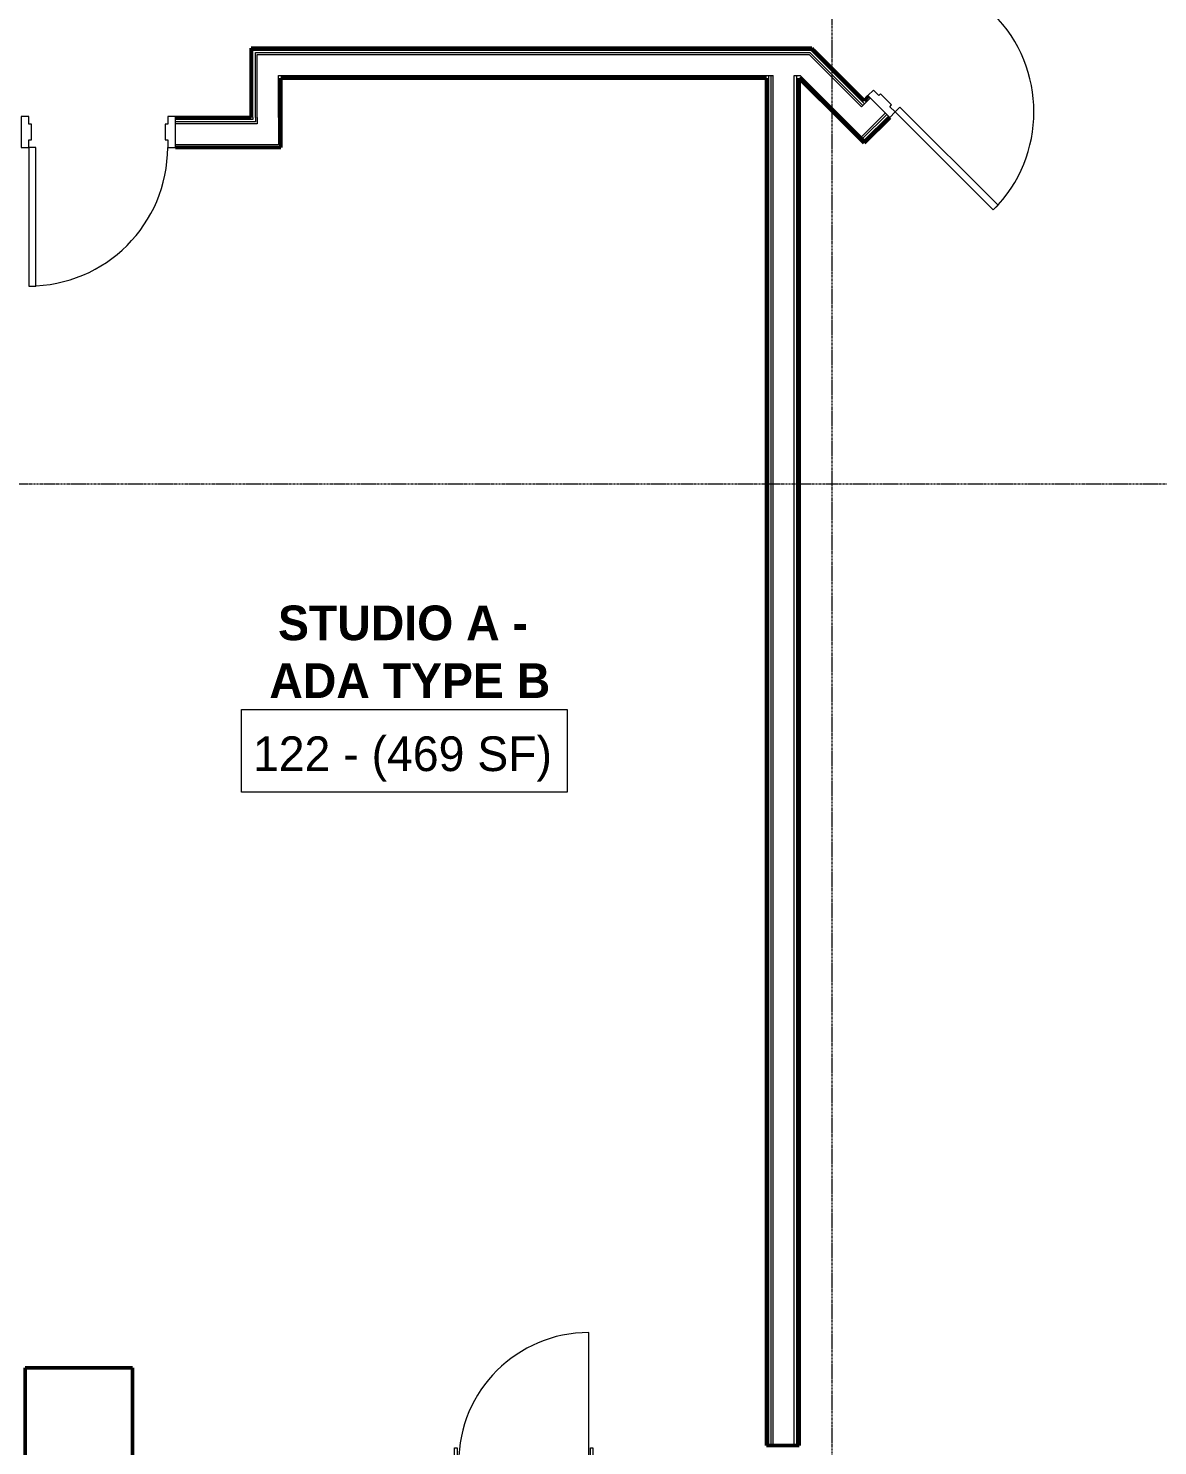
# Model space of a CAD drawing. Header units: inches. Extents: x -4235 to -464, y 9706 to 12463.
# Drawn here: x -2708.9 to -2415.8, y 11285.5 to 11653.5 of the extents above; entities that cross this region are included whole.
import ezdxf

# ---------------------------------------------------------------- set-up
doc = ezdxf.new("R2010")
doc.units = ezdxf.units.IN
doc.header["$MEASUREMENT"] = 0
doc.linetypes.add('Grid Line 1_2_', pattern=[0.875, 0.5, -0.125, 0.125, -0.125])
for name, color, linetype, lineweight in [('0-1', 7, 'Continuous', 5), ('0-3', 250, 'Continuous', 9), ('A-AREA-IDEN', 2, 'Continuous', 9), ('A-DOOR-1', 250, 'Continuous', 9), ('A-DOOR-2', 130, 'Continuous', 20), ('A-DOOR-3', 31, 'Continuous', 9), ('A-DOOR-5', 31, 'Continuous', 20), ('A-DOOR-FRAM', 31, 'Continuous', 20), ('A-DOOR-FRAM-1', 130, 'Continuous', 20), ('A-DOOR-FRAM-2', 31, 'Continuous', 9), ('A-DOOR-GLAZ', 31, 'Continuous', 9), ('A-GENM', 5, 'Continuous', 9), ('A-GENM-3', 5, 'Continuous', 50), ('A-WALL-3', 50, 'Continuous', 13), ('I-WALL-1', 7, 'Continuous', 50), ('S-GRID-1', 1, 'Grid Line 1_2_', 9)]:
    doc.layers.add(name, color=color, linetype=linetype, lineweight=lineweight)
doc.styles.add('Century Gothic', font='ufonts.com_century-gothic.ttf', dxfattribs={"height": 9})
doc.styles.add('Century Gothic_B', font='GOTHICB.TTF', dxfattribs={"height": 9})

# ---------------------------------------------------------------- blocks, each defined once
blk = doc.blocks.new('HOLLOW METAL - UNIT DOOR-2191978-BACKGROUND - 1ST FLOOR')
at = {"layer": 'A-DOOR-1'}
blk.add_arc((18, 4.125), 36, 90, 180, dxfattribs=at)
at = {"layer": 'A-DOOR-2'}
for p, q in [((18, 40.125), (16.25, 40.125)), ((16.25, 40.125), (16.25, 4.125)), ((18, 4.125), (18, 40.125)), ((16.25, 4.125), (18, 4.125))]:
    blk.add_line(p, q, dxfattribs=at)
at = {"layer": 'A-DOOR-FRAM-1'}
for p, q in [((-18, 4.125), (-20, 4.125)), ((-20, 4.125), (-20, -3.875)), ((-18, 2.1875), (-18, 4.125)), ((18, 4.125), (18, 2.1875)), ((20, 4.125), (18, 4.125)), ((20, -3.875), (20, 4.125)), ((-17.375, 2.1875), (-18, 2.1875)), ((-17.375, -1.9375), (-17.375, 2.1875)), ((18, 2.1875), (17.375, 2.1875)), ((17.375, 2.1875), (17.375, -1.9375)), ((-18, -3.875), (-18, -1.9375)), ((-18, -1.9375), (-17.375, -1.9375)), ((17.375, -1.9375), (18, -1.9375)), ((18, -1.9375), (18, -3.875)), ((-20, -3.875), (-18, -3.875)), ((18, -3.875), (20, -3.875))]:
    blk.add_line(p, q, dxfattribs=at)
blk = doc.blocks.new('CTR - 1st Phase - Common Walls_rvt-1-BACKGROUND - 1ST FLOOR')
at = {"layer": 'A-WALL-3'}
for p, q in [((-2650.6, 11647.86), (-2649.97, 11647.86)), ((-2650.6, 11630.36), (-2650.6, 11647.86)), ((-2649.97, 11647.86), (-2643.35, 11647.86)), ((-2643.35, 11647.86), (-2505.83, 11647.86)), ((-2505.83, 11647.86), (-2505.2, 11647.24)), ((-2649.97, 11647.24), (-2649.47, 11647.24)), ((-2649.97, 11630.36), (-2649.97, 11647.24)), ((-2649.47, 11647.24), (-2643.35, 11647.24)), ((-2649.47, 11646.74), (-2643.97, 11646.74)), ((-2649.47, 11630.36), (-2649.47, 11646.74)), ((-2643.97, 11646.74), (-2643.35, 11646.74)), ((-2643.35, 11647.24), (-2506.09, 11647.24)), ((-2643.35, 11646.74), (-2506.29, 11646.74)), ((-2506.29, 11646.74), (-2500.79, 11641.24)), ((-2506.09, 11647.24), (-2505.59, 11646.74)), ((-2505.59, 11646.74), (-2499.46, 11640.61)), ((-2505.2, 11647.24), (-2498.58, 11640.61)), ((-2643.97, 11641.24), (-2643.35, 11641.24)), ((-2643.97, 11630.36), (-2643.97, 11641.24)), ((-2643.35, 11641.24), (-2516.75, 11641.24)), ((-2516.75, 11641.24), (-2516.12, 11641.24)), ((-2516.75, 11640.61), (-2516.75, 11641.24)), ((-2516.75, 11641.24), (-2516.12, 11641.24)), ((-2516.75, 11285.54), (-2516.75, 11640.61)), ((-2516.12, 11641.24), (-2515.62, 11641.24)), ((-2516.12, 11640.61), (-2516.12, 11641.24)), ((-2516.12, 11641.24), (-2515.62, 11641.24)), ((-2516.12, 11285.54), (-2516.12, 11640.61)), ((-2515.62, 11640.61), (-2515.62, 11641.24)), ((-2515.62, 11285.54), (-2515.62, 11640.61)), ((-2510.12, 11641.24), (-2509.5, 11641.24)), ((-2510.12, 11640.61), (-2510.12, 11641.24)), ((-2510.12, 11641.24), (-2509.5, 11641.24)), ((-2510.12, 11285.54), (-2510.12, 11640.61)), ((-2509.5, 11640.61), (-2509.5, 11641.24)), ((-2509.5, 11641.24), (-2508.57, 11641.24)), ((-2509.5, 11285.54), (-2509.5, 11640.61)), ((-2508.57, 11641.24), (-2507.95, 11640.61)), ((-2507.95, 11640.61), (-2497.02, 11629.69)), ((-2500.79, 11641.24), (-2500.17, 11640.61)), ((-2500.17, 11640.61), (-2493.13, 11633.58)), ((-2499.46, 11640.61), (-2492.78, 11633.93)), ((-2498.58, 11640.61), (-2492.34, 11634.38)), ((-2492.69, 11633.14), (-2493.13, 11633.58)), ((-2492.34, 11633.49), (-2492.78, 11633.93)), ((-2492.34, 11633.49), (-2492.69, 11633.14)), ((-2492.34, 11633.49), (-2492.69, 11633.14)), ((-2491.9, 11633.93), (-2492.34, 11634.38)), ((-2491.9, 11633.93), (-2492.34, 11633.49)), ((-2491.9, 11633.93), (-2492.34, 11633.49)), ((-2490.39, 11635.44), (-2491.9, 11633.93)), ((-2650.6, 11629.86), (-2670.72, 11629.86)), ((-2650.6, 11630.36), (-2650.6, 11629.86)), ((-2649.97, 11630.36), (-2649.97, 11629.86)), ((-2649.97, 11629.86), (-2649.97, 11629.24)), ((-2649.47, 11630.36), (-2649.47, 11629.24)), ((-2643.97, 11630.36), (-2643.97, 11628.74)), ((-2496.58, 11629.25), (-2497.02, 11629.69)), ((-2492.69, 11625.36), (-2496.58, 11629.25)), ((-2486.5, 11631.55), (-2492.69, 11625.36)), ((-2486.15, 11631.19), (-2492.34, 11625.01)), ((-2485.71, 11630.75), (-2491.9, 11624.56)), ((-2649.97, 11629.24), (-2670.72, 11629.24)), ((-2649.47, 11628.74), (-2670.72, 11628.74)), ((-2649.47, 11629.24), (-2649.47, 11628.74)), ((-2643.97, 11628.74), (-2643.97, 11623.24)), ((-2643.97, 11623.24), (-2670.72, 11623.24)), ((-2492.34, 11625.01), (-2492.69, 11625.36)), ((-2491.9, 11624.56), (-2492.34, 11625.01))]:
    blk.add_line(p, q, dxfattribs=at)
at = {"layer": 'I-WALL-1'}
for p, q in [((-2651.1, 11648.36), (-2651.1, 11630.36)), ((-2650.6, 11648.36), (-2651.1, 11648.36)), ((-2643.35, 11648.36), (-2650.6, 11648.36)), ((-2505.62, 11648.36), (-2643.35, 11648.36)), ((-2505.12, 11647.86), (-2505.62, 11648.36)), ((-2497.87, 11640.61), (-2505.12, 11647.86)), ((-2643.35, 11640.61), (-2517.37, 11640.61)), ((-2643.35, 11630.36), (-2643.35, 11640.61)), ((-2517.37, 11640.61), (-2517.37, 11285.54)), ((-2508.87, 11285.54), (-2508.87, 11640.61)), ((-2508.87, 11640.61), (-2508.83, 11640.61)), ((-2508.83, 11640.61), (-2497.46, 11629.25)), ((-2491.98, 11634.73), (-2497.87, 11640.61)), ((-2490.84, 11635.88), (-2491.98, 11634.73)), ((-2651.1, 11630.36), (-2670.72, 11630.36)), ((-2643.35, 11623.24), (-2643.35, 11630.36)), ((-2497.46, 11629.25), (-2492.34, 11624.12)), ((-2491.98, 11623.77), (-2485.36, 11630.4)), ((-2670.72, 11622.61), (-2643.35, 11622.61)), ((-2643.35, 11622.61), (-2643.35, 11623.24)), ((-2492.34, 11624.12), (-2491.98, 11623.77)), ((-2517.37, 11285.54), (-2508.87, 11285.54))]:
    blk.add_line(p, q, dxfattribs=at)
at = {"layer": '0-3'}
for p, rotation in [((-2474.13, 11647.46), 225.0000000000052), ((-2690.72, 11626.74), 180)]:
    blk.add_blockref('HOLLOW METAL - UNIT DOOR-2191978-BACKGROUND - 1ST FLOOR', p, dxfattribs=dict(at, rotation=rotation))
blk = doc.blocks.new('Door-Inswing-Andersen-400_Series-Single - 3_ 0-1_8_ x 7_ 11 1_2_ - 1ST FLOOR-2896445-BACKGROUND - 1ST FLOOR')
at = {"layer": 'A-DOOR-3'}
blk.add_line((16.87, 0.53), (16.87, 34.28), dxfattribs=at)
blk.add_arc((16.87, 0.53), 33.75, 90, 180, dxfattribs=at)
at = {"layer": 'A-DOOR-5'}
for p, q in [((-16.87, -0.53), (-16.87, 0.53)), ((-16.87, 0.53), (-12.44, 0.53)), ((-13.19, 0.53), (-13.19, -0.78)), ((-13.19, 0.53), (-13.19, 0.47)), ((-13.19, 0.47), (-12.67, 0.47)), ((-12.67, 0.47), (-12.47, 0.22)), ((-12.47, 0.22), (-12.44, 0.03)), ((12.44, 0.53), (-12.44, 0.53)), ((-12.44, 0.03), (-12.44, -0.03)), ((16.87, 0.53), (12.44, 0.53)), ((12.47, 0.22), (12.44, 0.03)), ((12.44, 0.03), (12.44, -0.03)), ((12.67, 0.47), (12.47, 0.22)), ((13.19, 0.47), (12.67, 0.47)), ((13.19, 0.53), (13.19, -0.78)), ((13.19, 0.53), (13.19, 0.47)), ((16.87, -0.53), (16.87, 0.53)), ((-16.26, -0.54), (-16.87, -0.53)), ((-16.26, -1.19), (-16.26, -0.54)), ((-16.26, -1.19), (-12.44, -1.19)), ((-12.44, -0.03), (-13.19, -0.03)), ((-13.19, -0.78), (-12.44, -0.78)), ((-12.44, -0.87), (-12.47, -1.19)), ((-12.44, -0.78), (-12.44, -0.87)), ((12.44, -1.19), (-12.44, -1.19)), ((12.44, -0.03), (13.19, -0.03)), ((12.44, -0.78), (12.44, -0.87)), ((13.19, -0.78), (12.44, -0.78)), ((12.44, -0.87), (12.47, -1.19)), ((16.26, -1.19), (12.44, -1.19)), ((16.26, -0.54), (16.87, -0.53)), ((16.26, -1.19), (16.26, -0.54))]:
    blk.add_line(p, q, dxfattribs=at)
at = {"layer": 'A-DOOR-FRAM'}
for p, q in [((-18.06, -4.88), (-18.06, 1)), ((-17.69, 1), (-18.06, 1)), ((-18.06, 1), (-17.03, 1)), ((-18.06, 1), (-17.94, 1)), ((-17.31, 1), (17.31, 1)), ((-17.03, 1), (-17.03, -0.78)), ((17.03, 1), (17.03, -0.78)), ((18.06, 1), (17.03, 1)), ((17.94, 1), (18.06, 1)), ((18.06, -4.88), (18.06, 1)), ((-19.69, -3.56), (-18.06, -3.56)), ((-17.03, -0.78), (-16.45, -0.78)), ((-16.69, -3.51), (-17.03, -3.75)), ((-16, -2.36), (-16.69, -2.51)), ((-16.69, -2.51), (-16.69, -3.51)), ((-16.45, -0.78), (-16.45, -1.22)), ((-16.45, -1.22), (-16, -1.22)), ((-16, -1.22), (-16, -2.36)), ((16.45, -1.22), (16, -1.22)), ((16, -1.22), (16, -2.36)), ((16, -2.36), (16.69, -2.51)), ((16.45, -0.78), (16.45, -1.22)), ((17.03, -0.78), (16.45, -0.78)), ((16.69, -2.51), (16.69, -3.51)), ((16.69, -3.51), (17.03, -3.75)), ((19.69, -3.56), (18.06, -3.56)), ((-18.06, -5.22), (-18.06, -4.31)), ((-18.06, -4.88), (-17.03, -4.88)), ((18.06, -5.22), (-18.06, -5.22)), ((-17.03, -3.75), (-17.03, -4.88)), ((17.03, -3.75), (17.03, -4.88)), ((18.06, -4.88), (17.03, -4.88)), ((18.06, -4.31), (18.06, -5.22))]:
    blk.add_line(p, q, dxfattribs=at)
at = {"layer": 'A-DOOR-FRAM-2'}
for p, q in [((-17.94, 4.31), (-17.31, 4.31)), ((-17.94, 1), (-17.94, 4.31)), ((-17.31, 4.31), (-17.31, 1)), ((17.31, 4.31), (17.94, 4.31)), ((17.31, 1), (17.31, 4.31)), ((17.94, 4.31), (17.94, 1)), ((-17.31, 1), (-17.94, 1)), ((17.94, 1), (17.31, 1))]:
    blk.add_line(p, q, dxfattribs=at)
at = {"layer": 'A-DOOR-GLAZ'}
for p, q in [((-13.19, -0.19), (-12.44, -0.19)), ((-12.44, -0.63), (-13.19, -0.63)), ((-12.98, -0.63), (-12.98, -0.19)), ((12.44, -0.03), (-12.44, -0.03)), ((12.44, -0.19), (-12.44, -0.19)), ((12.44, -0.63), (-12.44, -0.63)), ((12.44, -0.78), (-12.44, -0.78)), ((13.19, -0.19), (12.44, -0.19)), ((12.44, -0.63), (13.19, -0.63)), ((12.98, -0.63), (12.98, -0.19))]:
    blk.add_line(p, q, dxfattribs=at)
blk = doc.blocks.new('V-Series_EWC4_SPVU_RFA_2015 - 1ST FLOOR-2484708-BACKGROUND - 1ST FLOOR')
at = {"layer": 'A-GENM-3'}
for p, q in [((-3131.77, 12090.69), (-3132.33, 12090.69)), ((-3132.33, 12090.69), (-3132.33, 12089.69)), ((-3132.33, 12089.69), (-3131.77, 12089.69)), ((-3103.89, 12090.69), (-3131.77, 12090.69)), ((-3131.77, 12090.69), (-3131.77, 12089.69)), ((-3131.77, 12089.69), (-3131.77, 12090.69)), ((-3131.77, 12089.69), (-3103.89, 12089.69)), ((-3131.77, 12089.69), (-3131.77, 12060.25)), ((-3131.33, 12089.69), (-3131.77, 12089.69)), ((-3131.33, 12088.69), (-3131.33, 12089.69)), ((-3128.03, 12089.69), (-3128.53, 12089.69)), ((-3128.53, 12089.69), (-3128.53, 12088.69)), ((-3128.03, 12088.69), (-3128.03, 12089.69)), ((-3124.55, 12089.69), (-3125.05, 12089.69)), ((-3125.05, 12089.69), (-3125.05, 12088.69)), ((-3124.55, 12088.69), (-3124.55, 12089.69)), ((-3121.07, 12089.69), (-3121.57, 12089.69)), ((-3121.57, 12089.69), (-3121.57, 12088.69)), ((-3121.07, 12088.69), (-3121.07, 12089.69)), ((-3117.58, 12089.69), (-3118.08, 12089.69)), ((-3118.08, 12089.69), (-3118.08, 12088.69)), ((-3117.58, 12088.69), (-3117.58, 12089.69)), ((-3114.1, 12089.69), (-3114.6, 12089.69)), ((-3114.6, 12089.69), (-3114.6, 12088.69)), ((-3114.1, 12088.69), (-3114.1, 12089.69)), ((-3110.61, 12089.69), (-3111.11, 12089.69)), ((-3111.11, 12089.69), (-3111.11, 12088.69)), ((-3110.61, 12088.69), (-3110.61, 12089.69)), ((-3107.13, 12089.69), (-3107.63, 12089.69)), ((-3107.63, 12089.69), (-3107.63, 12088.69)), ((-3107.13, 12088.69), (-3107.13, 12089.69)), ((-3103.89, 12089.69), (-3104.33, 12089.69)), ((-3104.33, 12089.69), (-3104.33, 12088.69)), ((-3103.89, 12089.69), (-3103.89, 12090.69)), ((-3103.33, 12090.69), (-3103.89, 12090.69)), ((-3103.89, 12090.69), (-3103.89, 12089.69)), ((-3103.89, 12089.69), (-3103.33, 12089.69)), ((-3103.89, 12060.25), (-3103.89, 12089.69)), ((-3103.33, 12089.69), (-3103.33, 12090.69)), ((-3128.53, 12088.69), (-3131.33, 12088.69)), ((-3125.05, 12088.69), (-3128.03, 12088.69)), ((-3121.57, 12088.69), (-3124.55, 12088.69)), ((-3118.08, 12088.69), (-3121.07, 12088.69)), ((-3114.6, 12088.69), (-3117.58, 12088.69)), ((-3111.11, 12088.69), (-3114.1, 12088.69)), ((-3107.63, 12088.69), (-3110.61, 12088.69)), ((-3104.33, 12088.69), (-3107.13, 12088.69)), ((-3131.77, 12060.25), (-3103.89, 12060.25))]:
    blk.add_line(p, q, dxfattribs=at)

msp = doc.modelspace()

# ---------------------------------------------------------------- linework, layer by layer
at = {"layer": 'A-AREA-IDEN', "flags": 128}
msp.add_lwpolyline([(-2653.59, 11476.67), (-2569.09, 11476.67), (-2569.09, 11455.18), (-2653.59, 11455.18)], close=True, dxfattribs=at)
at = {"layer": 'S-GRID-1'}
for p, q in [((-2500.32, 9836.18), (-2500.32, 12413.74)), ((-464.45, 11535.19), (-4185.7, 11535.19))]:
    msp.add_line(p, q, dxfattribs=at)

# ---------------------------------------------------------------- block references
at = {"layer": '0-1'}
msp.add_blockref('CTR - 1st Phase - Common Walls_rvt-1-BACKGROUND - 1ST FLOOR', (0, 0), dxfattribs=at)
at = {"layer": 'A-DOOR-3'}
msp.add_blockref('Door-Inswing-Andersen-400_Series-Single - 3_ 0-1_8_ x 7_ 11 1_2_ - 1ST FLOOR-2896445-BACKGROUND - 1ST FLOOR', (-2580.32, 11280.6), dxfattribs=at)
at = {"layer": 'A-GENM', "rotation": 180}
msp.add_blockref('V-Series_EWC4_SPVU_RFA_2015 - 1ST FLOOR-2484708-BACKGROUND - 1ST FLOOR', (-5813.62, 23365.98), dxfattribs=at)

# ---------------------------------------------------------------- texts
at = {"layer": 'A-AREA-IDEN', "char_height": 9, "attachment_point": 1}
for s, insert, width, style in [('STUDIO A -', (-2644.09, 11503.65), 79.083, 'Century Gothic_B'), ('ADA TYPE B', (-2646.34, 11488.65), 84.537, 'Century Gothic_B'), ('122 - (469 SF)', (-2650.59, 11469.67), 94.839, 'Century Gothic')]:
    msp.add_mtext(s, dxfattribs=dict(at, insert=insert, width=width, style=style))

doc.saveas('drawing.dxf')
